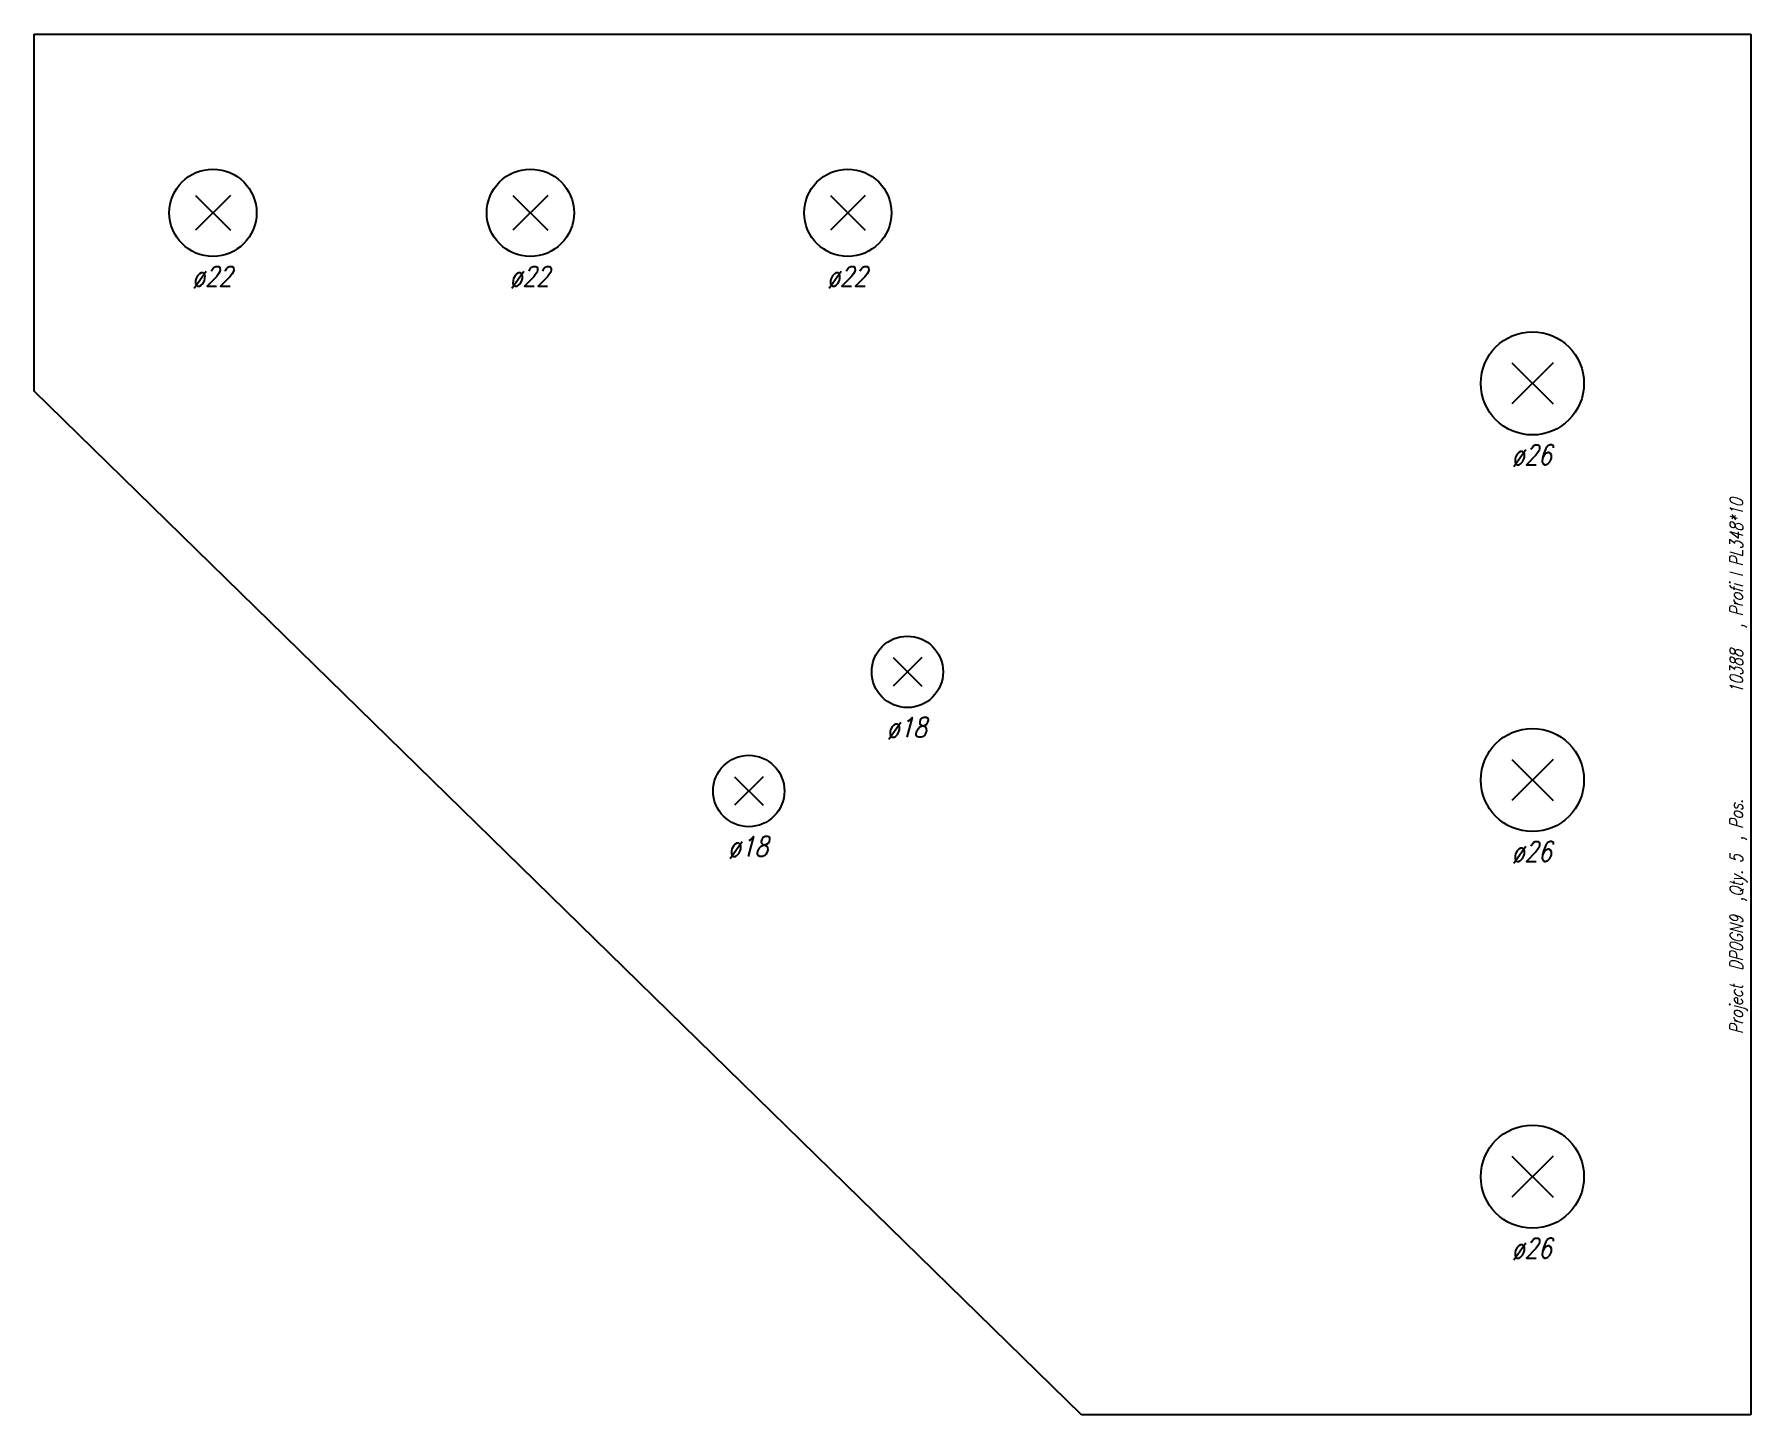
# Model space of a CAD drawing. Extents: x 0 to 432, y -174 to 174.
import ezdxf

# ---------------------------------------------------------------- set-up
doc = ezdxf.new("R2010")
doc.units = 0
doc.header["$LTSCALE"] = 10
for name, color, linetype in [('BEZ_SCHRAUBEN', 7, 'CONTINUOUS'), ('SCHRAUBEN', 7, 'CONTINUOUS'), ('TEILE', 7, 'CONTINUOUS'), ('UNTERSCHRIFT', 7, 'CONTINUOUS')]:
    doc.layers.add(name, color=color, linetype=linetype)
doc.styles.get("Standard").update_dxf_attribs({"font": 'ROMANS'})

msp = doc.modelspace()

# ---------------------------------------------------------------- linework, layer by layer
at = {"layer": 'SCHRAUBEN', "color": 6}
for p, q in [((49.400002, 133.399963), (40.599998, 124.599976)), ((40.599998, 133.399963), (49.400002, 124.599976)), ((129.399994, 133.399963), (120.600006, 124.599976)), ((120.600006, 133.399963), (129.399994, 124.599976)), ((209.400009, 133.399963), (200.599991, 124.599976)), ((200.599991, 133.399963), (209.400009, 124.599976)), ((382.700012, 91.199944), (372.299988, 80.799934)), ((372.299988, 91.199944), (382.700012, 80.799934)), ((223.600327, 16.865961), (216.400314, 9.66596)), ((216.400314, 16.865961), (223.600327, 9.66596)), ((382.700012, -8.800066), (372.299988, -19.200068)), ((372.299988, -8.800066), (382.700012, -19.200068)), ((183.623901, -13.165468), (176.423889, -20.365467)), ((176.423889, -13.165468), (183.623901, -20.365467)), ((382.700012, -108.800064), (372.299988, -119.200073)), ((372.299988, -108.800064), (382.700012, -119.200073))]:
    msp.add_line(p, q, dxfattribs=at)
at = {"layer": 'SCHRAUBEN', "color": 2}
for centre, radius in [((45, 128.999969), 11), ((125, 128.999969), 11), ((205, 128.999969), 11), ((377.5, 85.999939), 13), ((220.00032, 13.265961), 9), ((377.5, -14.000067), 13), ((180.023895, -16.765469), 9), ((377.5, -114.000076), 13)]:
    msp.add_circle(centre, radius, dxfattribs=at)
at = {"layer": 'TEILE', "color": 2}
for p, q in [((0, 84.000259), (0, 174)), ((0, 174), (432.5, 174)), ((432.5, 174), (432.5, -174)), ((263.872162, -174), (0, 84.000259)), ((432.5, -174), (263.872162, -174))]:
    msp.add_line(p, q, dxfattribs=at)

# ---------------------------------------------------------------- texts
at = {"layer": 'BEZ_SCHRAUBEN', "color": 2, "oblique": 15, "width": 0.8}
for s, p in [(' ø22', (37, 110.499962)), (' ø22', (117, 110.499962)), (' ø22', (197, 110.499962)), (' ø26', (369.499969, 65.499939)), (' ø18', (212.000305, -3.23404)), (' ø18', (172.023911, -33.265469)), (' ø26', (369.499969, -34.500069)), (' ø26', (369.499969, -134.500076))]:
    msp.add_text(s, height=5, dxfattribs=at).set_placement(p)
at = {"layer": 'UNTERSCHRIFT', "color": 2, "oblique": 15, "width": 0.8}
for s, p in [('  , Profi l PL348*10', (430.5, 20.800001)), ('10388', (430.5, 7.800001)), ('Project  DP0GN9  ,Qty. 5  , Pos. ', (430.5, -78))]:
    msp.add_text(s, height=3.25, rotation=90, dxfattribs=at).set_placement(p)

doc.saveas('drawing.dxf')
